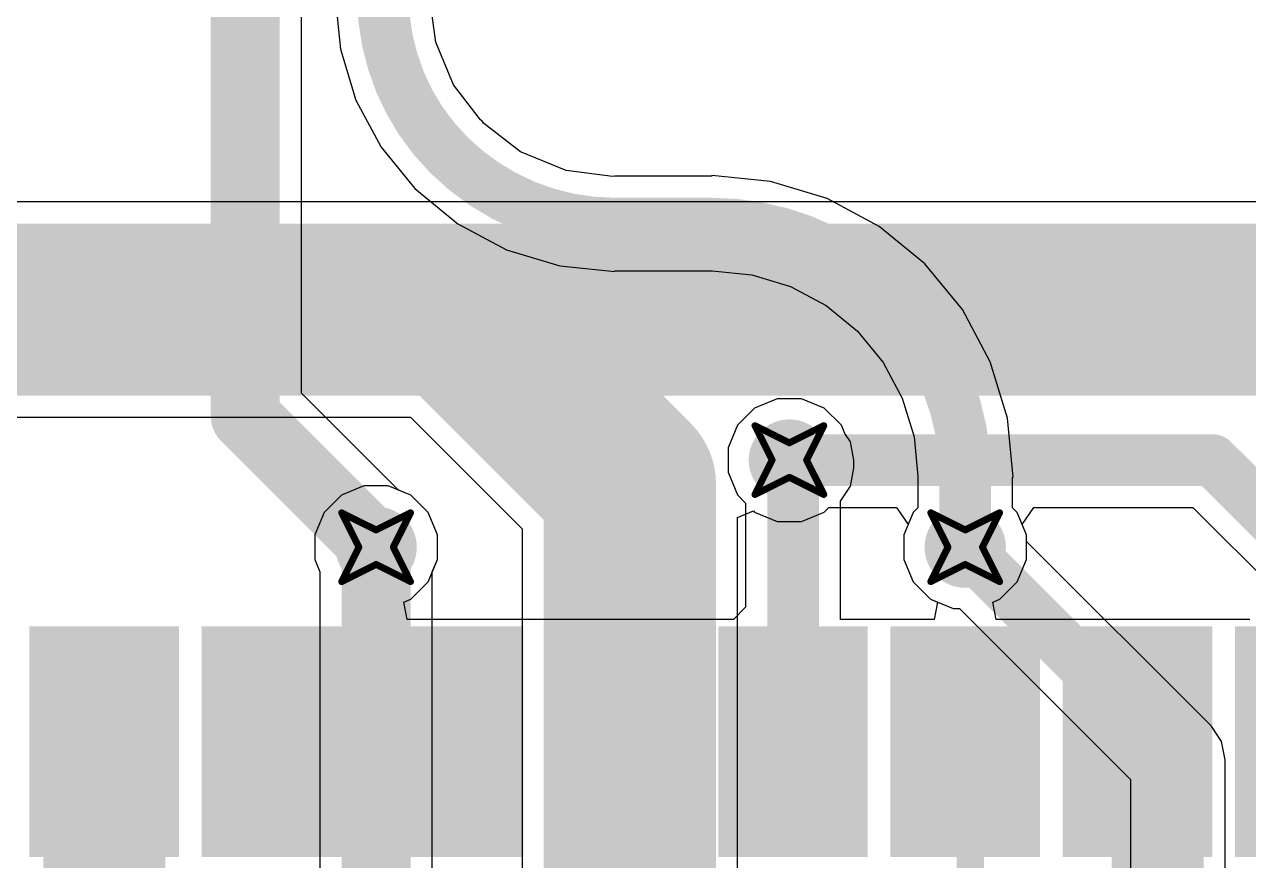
# Model space of a CAD drawing. Header units: inches. Extents: x -0.9 to 13.3, y -2.2 to 2.7.
# Drawn here: x 0.3072 to 0.6626, y -1.1411 to -0.8982 of the extents above; entities that cross this region are included whole.
import ezdxf

# ---------------------------------------------------------------- set-up
doc = ezdxf.new("R2010")
doc.units = ezdxf.units.IN
doc.header["$MEASUREMENT"] = 0
for name, color, linetype in [('Board Outline', 216, 'Continuous'), ('Bottom Layer', 5, 'Continuous'), ('Dimension', 6, 'Continuous'), ('Drill Drawing', 1, 'Continuous'), ('Top Layer', 1, 'Continuous'), ('Top Paste', 8, 'Continuous'), ('Top Solder', 216, 'Continuous'), ('Via Holes', 16, 'Continuous')]:
    doc.layers.add(name, color=color, linetype=linetype)

# ---------------------------------------------------------------- blocks, each defined once
blk = doc.blocks.new('38_SMD_M______16')
at = {"layer": 'Top Layer'}
for points in [[(-0.37402, 0.26732), (-0.31496, 0.26732), (-0.31496, 0.23189), (-0.37402, 0.23189)], [(-0.37402, 0.21732), (-0.31496, 0.21732), (-0.31496, 0.18189), (-0.37402, 0.18189)], [(-0.37402, 0.16732), (-0.31496, 0.16732), (-0.31496, 0.13189), (-0.37402, 0.13189)], [(-0.37402, 0.11732), (-0.31496, 0.11732), (-0.31496, 0.08189), (-0.37402, 0.08189)], [(-0.37402, 0.06732), (-0.31496, 0.06732), (-0.31496, 0.03189), (-0.37402, 0.03189)], [(-0.37402, 0.01732), (-0.31496, 0.01732), (-0.31496, -0.01811), (-0.37402, -0.01811)], [(-0.37402, -0.03268), (-0.31496, -0.03268), (-0.31496, -0.06811), (-0.37402, -0.06811)]]:
    blk.add_hatch(color=1, dxfattribs=at).paths.add_polyline_path(points)
at = {"layer": 'Top Paste'}
for points in [[(-0.37402, 0.26732), (-0.31496, 0.26732), (-0.31496, 0.23189), (-0.37402, 0.23189)], [(-0.37402, 0.21732), (-0.31496, 0.21732), (-0.31496, 0.18189), (-0.37402, 0.18189)], [(-0.37402, 0.16732), (-0.31496, 0.16732), (-0.31496, 0.13189), (-0.37402, 0.13189)], [(-0.37402, 0.11732), (-0.31496, 0.11732), (-0.31496, 0.08189), (-0.37402, 0.08189)], [(-0.37402, 0.06732), (-0.31496, 0.06732), (-0.31496, 0.03189), (-0.37402, 0.03189)], [(-0.37402, 0.01732), (-0.31496, 0.01732), (-0.31496, -0.01811), (-0.37402, -0.01811)], [(-0.37402, -0.03268), (-0.31496, -0.03268), (-0.31496, -0.06811), (-0.37402, -0.06811)]]:
    blk.add_hatch(color=8, dxfattribs=at).paths.add_polyline_path(points)
at = {"layer": 'Top Solder'}
for points in [[(-0.37802, 0.27132), (-0.31096, 0.27132), (-0.31096, 0.22789), (-0.37802, 0.22789)], [(-0.37802, 0.22132), (-0.31096, 0.22132), (-0.31096, 0.17789), (-0.37802, 0.17789)], [(-0.37802, 0.17132), (-0.31096, 0.17132), (-0.31096, 0.12789), (-0.37802, 0.12789)], [(-0.37802, 0.12132), (-0.31096, 0.12132), (-0.31096, 0.07789), (-0.37802, 0.07789)], [(-0.37802, 0.07132), (-0.31096, 0.07132), (-0.31096, 0.02789), (-0.37802, 0.02789)], [(-0.37802, 0.02132), (-0.31096, 0.02132), (-0.31096, -0.02211), (-0.37802, -0.02211)], [(-0.37802, -0.02868), (-0.31096, -0.02868), (-0.31096, -0.07211), (-0.37802, -0.07211)], [(-0.37802, -0.07868), (-0.31096, -0.07868), (-0.31096, -0.12211), (-0.37802, -0.12211)]]:
    blk.add_hatch(color=216, dxfattribs=at).paths.add_polyline_path(points)

msp = doc.modelspace()

# ---------------------------------------------------------------- hatches: boundary and pattern name
at = {"layer": 'Bottom Layer'}
h = msp.add_hatch(color=5, dxfattribs=at)
edge = h.paths.add_edge_path()
edge.add_arc((0.52928, -1.02474), 0.01181, 0, 360)
h = msp.add_hatch(color=5, dxfattribs=at)
edge = h.paths.add_edge_path()
edge.add_arc((0.40928, -1.05005), 0.01181, 0, 360)
h = msp.add_hatch(color=5, dxfattribs=at)
edge = h.paths.add_edge_path()
edge.add_arc((0.58034, -1.05005), 0.01181, 0, 360)
at = {"layer": 'Top Layer'}
h = msp.add_hatch(color=1, dxfattribs=at)
edge = h.paths.add_edge_path()
edge.add_arc((0.52928, -1.02474), 0.01181, 0, 360)
h = msp.add_hatch(color=1, dxfattribs=at)
edge = h.paths.add_edge_path()
edge.add_arc((0.40928, -1.05005), 0.01181, 0, 360)
h = msp.add_hatch(color=1, dxfattribs=at)
edge = h.paths.add_edge_path()
edge.add_arc((0.58034, -1.05005), 0.01181, 0, 360)
msp.add_hatch(color=1, dxfattribs=at).paths.add_polyline_path([(0.31262, -1.17255), (0.34806, -1.17255), (0.34806, -1.07701), (0.31262, -1.07701)])
at = {"layer": 'Via Holes'}
h = msp.add_hatch(color=7, dxfattribs=at)
edge = h.paths.add_edge_path()
edge.add_arc((0.52928, -1.02474), 0.00591, 0, 360)
h = msp.add_hatch(color=7, dxfattribs=at)
edge = h.paths.add_edge_path()
edge.add_arc((0.40928, -1.05005), 0.00591, 0, 360)
h = msp.add_hatch(color=7, dxfattribs=at)
edge = h.paths.add_edge_path()
edge.add_arc((0.58034, -1.05005), 0.00591, 0, 360)

# ---------------------------------------------------------------- linework, layer by layer
at = {"layer": 'Board Outline'}
msp.add_lwpolyline([(1.99867, 0.21567, 0.01, 0.01, -1.122171), (-0.01159, -1.51329, 0.01, 0.01, 0)], format="xyseb", dxfattribs=at)
at = {"layer": 'Bottom Layer'}
for p, q in [((0.43226, -0.94978), (0.28028, -0.94978)), ((0.74888, -0.94978), (0.43226, -0.94978)), ((0.43226, -0.94978), (0.43226, -0.94978)), ((0.43226, -0.94978), (0.43226, -0.94978)), ((0.28028, -1.01231), (0.41931, -1.01231)), ((0.41931, -1.01231), (0.45172, -1.04472)), ((0.40574, -1.03224), (0.39919, -1.03495)), ((0.41282, -1.03224), (0.40574, -1.03224)), ((0.41937, -1.03495), (0.41282, -1.03224)), ((0.39919, -1.03495), (0.39418, -1.03996)), ((0.42438, -1.03996), (0.41937, -1.03495)), ((0.39418, -1.03996), (0.39147, -1.0465)), ((0.42709, -1.0465), (0.42438, -1.03996)), ((0.51425, -1.04143), (0.51887, -1.03952)), ((0.51887, -1.03952), (0.51919, -1.03984)), ((0.51919, -1.03984), (0.52574, -1.04255)), ((0.53282, -1.04255), (0.53937, -1.03984)), ((0.53937, -1.03984), (0.5407, -1.0385)), ((0.5407, -1.0385), (0.56043, -1.0385)), ((0.56043, -1.0385), (0.56377, -1.0435)), ((0.59691, -1.0435), (0.60025, -1.0385)), ((0.60025, -1.0385), (0.64645, -1.0385)), ((0.64645, -1.0385), (0.7756, -1.16766)), ((0.45172, -1.04472), (0.45172, -1.21355)), ((0.51425, -1.21355), (0.51425, -1.04143)), ((0.52574, -1.04255), (0.53282, -1.04255)), ((0.56377, -1.0435), (0.56253, -1.0465)), ((0.59815, -1.0465), (0.59691, -1.0435)), ((0.39147, -1.0465), (0.39147, -1.05359)), ((0.42709, -1.05359), (0.42709, -1.0465)), ((0.56253, -1.0465), (0.56253, -1.05359)), ((0.59815, -1.04839), (0.59815, -1.0465)), ((0.65181, -1.10205), (0.59815, -1.04839)), ((0.39147, -1.05359), (0.39296, -1.0572)), ((0.42559, -1.0572), (0.42709, -1.05359)), ((0.56253, -1.05359), (0.56524, -1.06014)), ((0.39296, -1.0572), (0.39296, -1.34728)), ((0.42559, -1.34052), (0.42559, -1.0572)), ((0.56524, -1.06014), (0.57025, -1.06515)), ((0.57025, -1.06515), (0.5768, -1.06786)), ((0.5768, -1.06786), (0.57869, -1.06786)), ((0.57869, -1.06786), (0.62831, -1.11748)), ((0.65479, -1.10651), (0.65181, -1.10205)), ((0.65181, -1.10205), (0.65181, -1.10205)), ((0.65584, -1.11178), (0.65479, -1.10651)), ((0.65584, -1.24154), (0.65584, -1.11178)), ((0.62831, -1.11748), (0.62831, -1.24154))]:
    msp.add_line(p, q, dxfattribs=at)
for points in [[(0.28028, -0.98105, 0.05, 0.05, 0), (0.43226, -0.98105, 0.05, 0.05, 0)], [(0.43226, -0.98105, 0.05, 0.05, 0), (0.74888, -0.98105, 0.05, 0.05, 0)], [(0.43226, -0.98105, 0.05, 0.05, 0), (0.48298, -1.03177, 0.05, 0.05, 0)], [(0.48298, -1.21355, 0.05, 0.05, 0), (0.48298, -1.03177, 0.05, 0.05, 0)], [(0.52928, -1.02474, 0.015, 0.015, 0), (0.65215, -1.02474, 0.015, 0.015, 0)], [(0.65215, -1.02474, 0.015, 0.015, 0), (0.7866, -1.15919, 0.015, 0.015, 0)], [(0.40928, -1.34728, 0.02, 0.02, 0), (0.40928, -1.05005, 0.02, 0.02, 0)], [(0.58034, -1.05005, 0.015, 0.015, 0), (0.64207, -1.11178, 0.015, 0.015, 0)], [(0.64207, -1.25896, 0.015, 0.015, 0), (0.64207, -1.11178, 0.015, 0.015, 0)]]:
    msp.add_lwpolyline(points, format="xyseb", dxfattribs=at)
for points in [[(0.41976, -0.98105, 0.025, 0.025, 1), (0.44476, -0.98105, 0.025, 0.025, 1)], [(0.41976, -0.98105, 0.025, 0.025, 1), (0.44476, -0.98105, 0.025, 0.025, 1)], [(0.41976, -0.98105, 0.025, 0.025, 1), (0.44476, -0.98105, 0.025, 0.025, 1)], [(0.47048, -1.03177, 0.025, 0.025, 1), (0.49548, -1.03177, 0.025, 0.025, 1)], [(0.47048, -1.03177, 0.025, 0.025, 1), (0.49548, -1.03177, 0.025, 0.025, 1)], [(0.52553, -1.02474, 0.0075, 0.0075, 1), (0.53303, -1.02474, 0.0075, 0.0075, 1)], [(0.6484, -1.02474, 0.0075, 0.0075, 1), (0.6559, -1.02474, 0.0075, 0.0075, 1)], [(0.6484, -1.02474, 0.0075, 0.0075, 1), (0.6559, -1.02474, 0.0075, 0.0075, 1)], [(0.40428, -1.05005, 0.01, 0.01, 1), (0.41428, -1.05005, 0.01, 0.01, 1)], [(0.57659, -1.05005, 0.0075, 0.0075, 1), (0.58409, -1.05005, 0.0075, 0.0075, 1)], [(0.63832, -1.11178, 0.0075, 0.0075, 1), (0.64582, -1.11178, 0.0075, 0.0075, 1)], [(0.63832, -1.11178, 0.0075, 0.0075, 1), (0.64582, -1.11178, 0.0075, 0.0075, 1)]]:
    msp.add_lwpolyline(points, format="xyseb", close=True, dxfattribs=at)
at = {"layer": 'Dimension'}
msp.add_lwpolyline([(0.04081, 0.0156, 0.01, 0.01, -3.064051), (0.02964, -1.5299, 0.01, 0.01, 0)], format="xyseb", dxfattribs=at)
at = {"layer": 'Drill Drawing'}
for points in [[(0.51928, -1.01474, 0.002, 0.002, 0), (0.52928, -1.01974, 0.002, 0.002, 0)], [(0.51928, -1.01474, 0.002, 0.002, 0), (0.52428, -1.02474, 0.002, 0.002, 0)], [(0.52928, -1.01974, 0.002, 0.002, 0), (0.53928, -1.01474, 0.002, 0.002, 0)], [(0.53428, -1.02474, 0.002, 0.002, 0), (0.53928, -1.01474, 0.002, 0.002, 0)], [(0.51928, -1.03474, 0.002, 0.002, 0), (0.52428, -1.02474, 0.002, 0.002, 0)], [(0.53428, -1.02474, 0.002, 0.002, 0), (0.53928, -1.03474, 0.002, 0.002, 0)], [(0.51928, -1.03474, 0.002, 0.002, 0), (0.52928, -1.02974, 0.002, 0.002, 0)], [(0.52928, -1.02974, 0.002, 0.002, 0), (0.53928, -1.03474, 0.002, 0.002, 0)], [(0.39928, -1.04005, 0.002, 0.002, 0), (0.40928, -1.04505, 0.002, 0.002, 0)], [(0.39928, -1.04005, 0.002, 0.002, 0), (0.40428, -1.05005, 0.002, 0.002, 0)], [(0.40928, -1.04505, 0.002, 0.002, 0), (0.41928, -1.04005, 0.002, 0.002, 0)], [(0.41428, -1.05005, 0.002, 0.002, 0), (0.41928, -1.04005, 0.002, 0.002, 0)], [(0.57034, -1.04005, 0.002, 0.002, 0), (0.58034, -1.04505, 0.002, 0.002, 0)], [(0.57034, -1.04005, 0.002, 0.002, 0), (0.57534, -1.05005, 0.002, 0.002, 0)], [(0.58034, -1.04505, 0.002, 0.002, 0), (0.59034, -1.04005, 0.002, 0.002, 0)], [(0.58534, -1.05005, 0.002, 0.002, 0), (0.59034, -1.04005, 0.002, 0.002, 0)], [(0.39928, -1.06005, 0.002, 0.002, 0), (0.40428, -1.05005, 0.002, 0.002, 0)], [(0.41428, -1.05005, 0.002, 0.002, 0), (0.41928, -1.06005, 0.002, 0.002, 0)], [(0.57034, -1.06005, 0.002, 0.002, 0), (0.57534, -1.05005, 0.002, 0.002, 0)], [(0.58534, -1.05005, 0.002, 0.002, 0), (0.59034, -1.06005, 0.002, 0.002, 0)], [(0.39928, -1.06005, 0.002, 0.002, 0), (0.40928, -1.05505, 0.002, 0.002, 0)], [(0.40928, -1.05505, 0.002, 0.002, 0), (0.41928, -1.06005, 0.002, 0.002, 0)], [(0.57034, -1.06005, 0.002, 0.002, 0), (0.58034, -1.05505, 0.002, 0.002, 0)], [(0.58034, -1.05505, 0.002, 0.002, 0), (0.59034, -1.06005, 0.002, 0.002, 0)]]:
    msp.add_lwpolyline(points, format="xyseb", dxfattribs=at)
for points in [[(0.51878, -1.01474, 0.001, 0.001, 1), (0.51978, -1.01474, 0.001, 0.001, 1)], [(0.51878, -1.01474, 0.001, 0.001, 1), (0.51978, -1.01474, 0.001, 0.001, 1)], [(0.53878, -1.01474, 0.001, 0.001, 1), (0.53978, -1.01474, 0.001, 0.001, 1)], [(0.53878, -1.01474, 0.001, 0.001, 1), (0.53978, -1.01474, 0.001, 0.001, 1)], [(0.52878, -1.01974, 0.001, 0.001, 1), (0.52978, -1.01974, 0.001, 0.001, 1)], [(0.52878, -1.01974, 0.001, 0.001, 1), (0.52978, -1.01974, 0.001, 0.001, 1)], [(0.52378, -1.02474, 0.001, 0.001, 1), (0.52478, -1.02474, 0.001, 0.001, 1)], [(0.52378, -1.02474, 0.001, 0.001, 1), (0.52478, -1.02474, 0.001, 0.001, 1)], [(0.53378, -1.02474, 0.001, 0.001, 1), (0.53478, -1.02474, 0.001, 0.001, 1)], [(0.53378, -1.02474, 0.001, 0.001, 1), (0.53478, -1.02474, 0.001, 0.001, 1)], [(0.52878, -1.02974, 0.001, 0.001, 1), (0.52978, -1.02974, 0.001, 0.001, 1)], [(0.52878, -1.02974, 0.001, 0.001, 1), (0.52978, -1.02974, 0.001, 0.001, 1)], [(0.51878, -1.03474, 0.001, 0.001, 1), (0.51978, -1.03474, 0.001, 0.001, 1)], [(0.51878, -1.03474, 0.001, 0.001, 1), (0.51978, -1.03474, 0.001, 0.001, 1)], [(0.53878, -1.03474, 0.001, 0.001, 1), (0.53978, -1.03474, 0.001, 0.001, 1)], [(0.53878, -1.03474, 0.001, 0.001, 1), (0.53978, -1.03474, 0.001, 0.001, 1)], [(0.39878, -1.04005, 0.001, 0.001, 1), (0.39978, -1.04005, 0.001, 0.001, 1)], [(0.39878, -1.04005, 0.001, 0.001, 1), (0.39978, -1.04005, 0.001, 0.001, 1)], [(0.41878, -1.04005, 0.001, 0.001, 1), (0.41978, -1.04005, 0.001, 0.001, 1)], [(0.41878, -1.04005, 0.001, 0.001, 1), (0.41978, -1.04005, 0.001, 0.001, 1)], [(0.56984, -1.04005, 0.001, 0.001, 1), (0.57084, -1.04005, 0.001, 0.001, 1)], [(0.56984, -1.04005, 0.001, 0.001, 1), (0.57084, -1.04005, 0.001, 0.001, 1)], [(0.58984, -1.04005, 0.001, 0.001, 1), (0.59084, -1.04005, 0.001, 0.001, 1)], [(0.58984, -1.04005, 0.001, 0.001, 1), (0.59084, -1.04005, 0.001, 0.001, 1)], [(0.40878, -1.04505, 0.001, 0.001, 1), (0.40978, -1.04505, 0.001, 0.001, 1)], [(0.40878, -1.04505, 0.001, 0.001, 1), (0.40978, -1.04505, 0.001, 0.001, 1)], [(0.57984, -1.04505, 0.001, 0.001, 1), (0.58084, -1.04505, 0.001, 0.001, 1)], [(0.57984, -1.04505, 0.001, 0.001, 1), (0.58084, -1.04505, 0.001, 0.001, 1)], [(0.40378, -1.05005, 0.001, 0.001, 1), (0.40478, -1.05005, 0.001, 0.001, 1)], [(0.40378, -1.05005, 0.001, 0.001, 1), (0.40478, -1.05005, 0.001, 0.001, 1)], [(0.41378, -1.05005, 0.001, 0.001, 1), (0.41478, -1.05005, 0.001, 0.001, 1)], [(0.41378, -1.05005, 0.001, 0.001, 1), (0.41478, -1.05005, 0.001, 0.001, 1)], [(0.57484, -1.05005, 0.001, 0.001, 1), (0.57584, -1.05005, 0.001, 0.001, 1)], [(0.57484, -1.05005, 0.001, 0.001, 1), (0.57584, -1.05005, 0.001, 0.001, 1)], [(0.58484, -1.05005, 0.001, 0.001, 1), (0.58584, -1.05005, 0.001, 0.001, 1)], [(0.58484, -1.05005, 0.001, 0.001, 1), (0.58584, -1.05005, 0.001, 0.001, 1)], [(0.40878, -1.05505, 0.001, 0.001, 1), (0.40978, -1.05505, 0.001, 0.001, 1)], [(0.40878, -1.05505, 0.001, 0.001, 1), (0.40978, -1.05505, 0.001, 0.001, 1)], [(0.57984, -1.05505, 0.001, 0.001, 1), (0.58084, -1.05505, 0.001, 0.001, 1)], [(0.57984, -1.05505, 0.001, 0.001, 1), (0.58084, -1.05505, 0.001, 0.001, 1)], [(0.39878, -1.06005, 0.001, 0.001, 1), (0.39978, -1.06005, 0.001, 0.001, 1)], [(0.39878, -1.06005, 0.001, 0.001, 1), (0.39978, -1.06005, 0.001, 0.001, 1)], [(0.41878, -1.06005, 0.001, 0.001, 1), (0.41978, -1.06005, 0.001, 0.001, 1)], [(0.41878, -1.06005, 0.001, 0.001, 1), (0.41978, -1.06005, 0.001, 0.001, 1)], [(0.56984, -1.06005, 0.001, 0.001, 1), (0.57084, -1.06005, 0.001, 0.001, 1)], [(0.56984, -1.06005, 0.001, 0.001, 1), (0.57084, -1.06005, 0.001, 0.001, 1)], [(0.58984, -1.06005, 0.001, 0.001, 1), (0.59084, -1.06005, 0.001, 0.001, 1)], [(0.58984, -1.06005, 0.001, 0.001, 1), (0.59084, -1.06005, 0.001, 0.001, 1)]]:
    msp.add_lwpolyline(points, format="xyseb", close=True, dxfattribs=at)
at = {"layer": 'Top Layer'}
for p, q in [((0.38759, -1.00529), (0.38759, -0.71873)), ((0.3974, -0.89002), (0.39892, -0.90543)), ((0.42659, -0.90336), (0.42492, -0.89065)), ((0.39892, -0.90543), (0.40341, -0.92024)), ((0.43174, -0.91579), (0.42659, -0.90336)), ((0.43955, -0.92596), (0.43174, -0.91579)), ((0.40341, -0.92024), (0.41071, -0.9339)), ((0.44007, -0.92631), (0.43955, -0.92596)), ((0.44047, -0.92691), (0.44007, -0.92631)), ((0.45125, -0.93518), (0.44047, -0.92691)), ((0.41071, -0.9339), (0.42053, -0.94586)), ((0.46445, -0.94065), (0.45125, -0.93518)), ((0.47792, -0.94242), (0.46445, -0.94065)), ((0.47863, -0.94228), (0.47792, -0.94242)), ((0.50672, -0.94228), (0.47863, -0.94228)), ((0.5238, -0.94381), (0.50672, -0.94213)), ((0.50672, -0.94213), (0.50672, -0.94228)), ((0.54022, -0.94879), (0.5238, -0.94381)), ((0.42053, -0.94586), (0.42052, -0.94587)), ((0.42052, -0.94587), (0.43297, -0.95609)), ((0.55536, -0.95688), (0.54022, -0.94879)), ((0.43297, -0.95609), (0.44718, -0.96369)), ((0.56862, -0.96777), (0.55536, -0.95688)), ((0.44718, -0.96369), (0.46259, -0.96836)), ((0.46259, -0.96836), (0.47863, -0.96994)), ((0.47863, -0.96994), (0.47863, -0.96981)), ((0.47863, -0.96981), (0.50672, -0.96981)), ((0.50672, -0.96981), (0.5069, -0.96978)), ((0.5069, -0.96978), (0.51841, -0.97091)), ((0.57951, -0.98103), (0.56862, -0.96777)), ((0.51841, -0.97091), (0.52965, -0.97432)), ((0.52965, -0.97432), (0.54, -0.97985)), ((0.54, -0.97985), (0.54908, -0.98731)), ((0.5876, -0.99617), (0.57951, -0.98103)), ((0.54908, -0.98731), (0.55653, -0.99638)), ((0.55653, -0.99638), (0.56207, -1.00674)), ((0.59258, -1.01259), (0.5876, -0.99617)), ((0.41575, -1.03345), (0.38759, -1.00529)), ((0.52574, -1.00692), (0.51919, -1.00964)), ((0.53282, -1.00692), (0.52574, -1.00692)), ((0.53937, -1.00964), (0.53282, -1.00692)), ((0.56207, -1.00674), (0.56548, -1.01798)), ((0.51919, -1.00964), (0.51418, -1.01465)), ((0.54438, -1.01465), (0.53937, -1.00964)), ((0.59426, -1.02967), (0.59258, -1.01259)), ((0.51418, -1.01465), (0.51147, -1.02119)), ((0.54536, -1.01703), (0.54438, -1.01465)), ((0.547, -1.01947), (0.54536, -1.01703)), ((0.54804, -1.02474), (0.547, -1.01947)), ((0.56548, -1.01798), (0.56661, -1.02949)), ((0.51147, -1.02119), (0.51147, -1.02828)), ((0.547, -1.03234), (0.54804, -1.02707)), ((0.54804, -1.02707), (0.54804, -1.02474)), ((0.54804, -1.02707), (0.54804, -1.02707)), ((0.51147, -1.02828), (0.51418, -1.03482)), ((0.56661, -1.02949), (0.56658, -1.02967)), ((0.56658, -1.02967), (0.56658, -1.03862)), ((0.59411, -1.03862), (0.59411, -1.02967)), ((0.59411, -1.02967), (0.59426, -1.02967)), ((0.41937, -1.03495), (0.41575, -1.03345)), ((0.54411, -1.03666), (0.547, -1.03234)), ((0.42438, -1.03996), (0.41937, -1.03495)), ((0.51418, -1.03482), (0.51658, -1.03722)), ((0.51658, -1.03722), (0.51658, -1.06747)), ((0.54411, -1.07101), (0.54411, -1.03666)), ((0.42709, -1.0465), (0.42438, -1.03996)), ((0.56524, -1.03996), (0.56253, -1.0465)), ((0.56658, -1.03862), (0.56524, -1.03996)), ((0.59544, -1.03996), (0.59411, -1.03862)), ((0.59815, -1.0465), (0.59544, -1.03996)), ((0.42709, -1.05359), (0.42709, -1.0465)), ((0.56253, -1.0465), (0.56253, -1.05359)), ((0.59815, -1.05359), (0.59815, -1.0465)), ((0.42438, -1.06014), (0.42709, -1.05359)), ((0.56253, -1.05359), (0.56524, -1.06014)), ((0.59544, -1.06014), (0.59815, -1.05359)), ((0.41937, -1.06515), (0.42438, -1.06014)), ((0.56524, -1.06014), (0.57025, -1.06515)), ((0.59043, -1.06515), (0.59544, -1.06014)), ((0.41729, -1.06601), (0.41937, -1.06515)), ((0.41828, -1.07101), (0.41729, -1.06601)), ((0.57025, -1.06515), (0.57233, -1.06601)), ((0.57233, -1.06601), (0.57134, -1.07101)), ((0.58835, -1.06601), (0.59043, -1.06515)), ((0.58935, -1.07101), (0.58835, -1.06601)), ((0.51658, -1.06747), (0.51304, -1.07101)), ((0.45162, -1.07101), (0.41828, -1.07101)), ((0.45406, -1.07101), (0.45162, -1.07101)), ((0.45906, -1.07101), (0.45406, -1.07101)), ((0.50162, -1.07101), (0.45906, -1.07101)), ((0.50662, -1.07101), (0.50162, -1.07101)), ((0.51304, -1.07101), (0.50662, -1.07101)), ((0.55162, -1.07101), (0.54411, -1.07101)), ((0.55406, -1.07101), (0.55162, -1.07101)), ((0.55906, -1.07101), (0.55406, -1.07101)), ((0.57134, -1.07101), (0.55906, -1.07101)), ((0.60163, -1.07101), (0.58935, -1.07101)), ((0.60406, -1.07101), (0.60163, -1.07101)), ((0.60906, -1.07101), (0.60406, -1.07101)), ((0.65162, -1.07101), (0.60906, -1.07101)), ((0.65663, -1.07101), (0.65162, -1.07101)), ((0.66301, -1.07101), (0.65663, -1.07101))]:
    msp.add_line(p, q, dxfattribs=at)
for points in [[(0.37128, -1.01205, 0.02, 0.02, 0), (0.37128, -0.71197, 0.02, 0.02, 0)], [(0.43034, -0.93605, 0.015, 0.015, -0.198912), (0.41128, -0.89002, 0.015, 0.015, 0)], [(0.47863, -0.95605, 0.015, 0.015, -0.198912), (0.43034, -0.93605, 0.015, 0.015, 0)], [(0.47863, -0.95605, 0.015, 0.015, 0), (0.50672, -0.95605, 0.015, 0.015, 0)], [(0.50672, -0.95605, 0.015, 0.015, -0.414214), (0.58034, -1.02967, 0.015, 0.015, 0)], [(0.37128, -1.01205, 0.02, 0.02, 0), (0.40928, -1.05005, 0.02, 0.02, 0)], [(0.53034, -1.03101, 0.015, 0.015, 0), (0.53428, -1.02707, 0.015, 0.015, 0)], [(0.53428, -1.02707, 0.015, 0.015, 0), (0.53428, -1.02474, 0.015, 0.015, 0)], [(0.53034, -1.10653, 0.015, 0.015, 0), (0.53034, -1.03101, 0.015, 0.015, 0)], [(0.58034, -1.05005, 0.015, 0.015, 0), (0.58034, -1.02967, 0.015, 0.015, 0)], [(0.58034, -1.10653, 0.015, 0.015, 0), (0.58034, -1.09472, 0.015, 0.015, 0)], [(0.33034, -1.10653, 0.02, 0.02, 0), (0.33071, -1.10616, 0.02, 0.02, 0)], [(0.63034, -1.16006, 0.015, 0.015, 0), (0.63034, -1.10654, 0.015, 0.015, 0)], [(0.58034, -1.10653, 0.008, 0.008, 0), (0.58184, -1.10803, 0.008, 0.008, 0)], [(0.58184, -1.17419, 0.008, 0.008, 0), (0.58184, -1.10803, 0.008, 0.008, 0)]]:
    msp.add_lwpolyline(points, format="xyseb", dxfattribs=at)
for points in [[(0.42659, -0.93605, 0.0075, 0.0075, 1), (0.43409, -0.93605, 0.0075, 0.0075, 1)], [(0.42659, -0.93605, 0.0075, 0.0075, 1), (0.43409, -0.93605, 0.0075, 0.0075, 1)], [(0.47488, -0.95605, 0.0075, 0.0075, 1), (0.48238, -0.95605, 0.0075, 0.0075, 1)], [(0.47488, -0.95605, 0.0075, 0.0075, 1), (0.48238, -0.95605, 0.0075, 0.0075, 1)], [(0.50297, -0.95605, 0.0075, 0.0075, 1), (0.51047, -0.95605, 0.0075, 0.0075, 1)], [(0.50297, -0.95605, 0.0075, 0.0075, 1), (0.51047, -0.95605, 0.0075, 0.0075, 1)], [(0.36628, -1.01205, 0.01, 0.01, 1), (0.37628, -1.01205, 0.01, 0.01, 1)], [(0.36628, -1.01205, 0.01, 0.01, 1), (0.37628, -1.01205, 0.01, 0.01, 1)], [(0.53053, -1.02474, 0.0075, 0.0075, 1), (0.53803, -1.02474, 0.0075, 0.0075, 1)], [(0.53053, -1.02707, 0.0075, 0.0075, 1), (0.53803, -1.02707, 0.0075, 0.0075, 1)], [(0.53053, -1.02707, 0.0075, 0.0075, 1), (0.53803, -1.02707, 0.0075, 0.0075, 1)], [(0.52659, -1.03101, 0.0075, 0.0075, 1), (0.53409, -1.03101, 0.0075, 0.0075, 1)], [(0.52659, -1.03101, 0.0075, 0.0075, 1), (0.53409, -1.03101, 0.0075, 0.0075, 1)], [(0.57659, -1.02967, 0.0075, 0.0075, 1), (0.58409, -1.02967, 0.0075, 0.0075, 1)], [(0.57659, -1.02967, 0.0075, 0.0075, 1), (0.58409, -1.02967, 0.0075, 0.0075, 1)], [(0.40428, -1.05005, 0.01, 0.01, 1), (0.41428, -1.05005, 0.01, 0.01, 1)], [(0.57659, -1.05005, 0.0075, 0.0075, 1), (0.58409, -1.05005, 0.0075, 0.0075, 1)], [(0.57659, -1.09472, 0.0075, 0.0075, 1), (0.58409, -1.09472, 0.0075, 0.0075, 1)], [(0.32534, -1.10653, 0.01, 0.01, 1), (0.33534, -1.10653, 0.01, 0.01, 1)], [(0.32571, -1.10616, 0.01, 0.01, 1), (0.33571, -1.10616, 0.01, 0.01, 1)], [(0.52659, -1.10653, 0.0075, 0.0075, 1), (0.53409, -1.10653, 0.0075, 0.0075, 1)], [(0.57659, -1.10653, 0.0075, 0.0075, 1), (0.58409, -1.10653, 0.0075, 0.0075, 1)], [(0.62659, -1.10654, 0.0075, 0.0075, 1), (0.63409, -1.10654, 0.0075, 0.0075, 1)], [(0.57834, -1.10653, 0.004, 0.004, 1), (0.58234, -1.10653, 0.004, 0.004, 1)], [(0.57984, -1.10803, 0.004, 0.004, 1), (0.58384, -1.10803, 0.004, 0.004, 1)], [(0.57984, -1.10803, 0.004, 0.004, 1), (0.58384, -1.10803, 0.004, 0.004, 1)]]:
    msp.add_lwpolyline(points, format="xyseb", close=True, dxfattribs=at)

# ---------------------------------------------------------------- block references
at = {"rotation": 90}
msp.add_blockref('38_SMD_M______16', (0.57995, -0.76205), dxfattribs=at)

doc.saveas('drawing.dxf')
